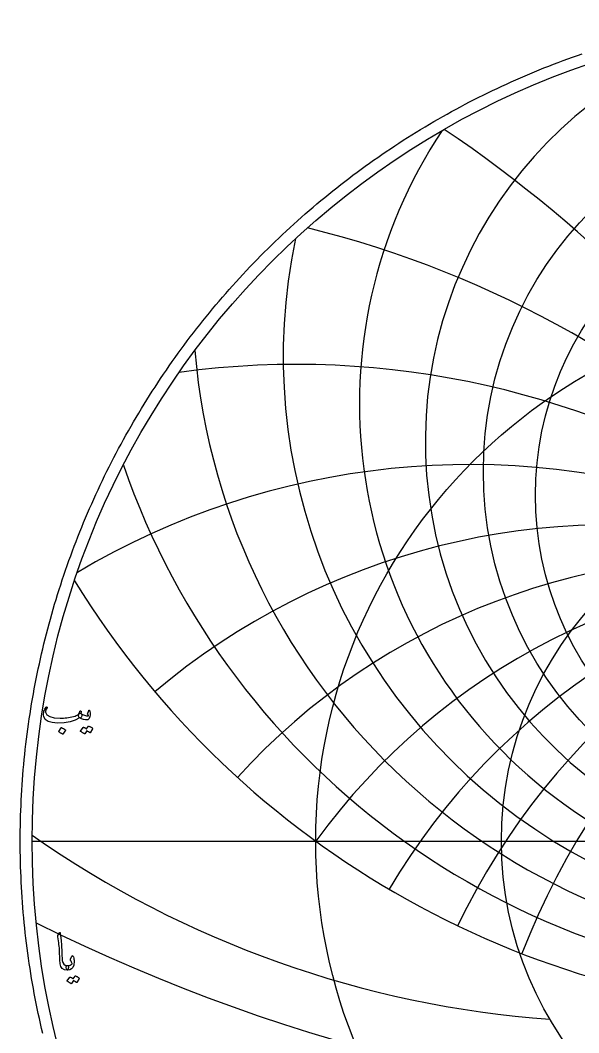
# Model space of a CAD drawing. Header units: millimetres. Extents: x -69 to 69, y -69 to 71.
# Drawn here: x -68.9 to -22.7, y -15.9 to 68 of the extents above; entities that cross this region are included whole.
import ezdxf

# ---------------------------------------------------------------- set-up
doc = ezdxf.new("R2010")
doc.units = ezdxf.units.MM
for name, color, linetype in [('CUT_OUTER', 1, 'Continuous'), ('ENGRAVE', 7, 'Continuous'), ('ENGRAVE_FINE', 8, 'Continuous'), ('TEXT', 5, 'Continuous')]:
    doc.layers.add(name, color=color, linetype=linetype)

msp = doc.modelspace()

# ---------------------------------------------------------------- linework, layer by layer
at = {"layer": 'CUT_OUTER'}
msp.add_lwpolyline([(-67.0672, -15.9274), (-67.1636, -15.5156), (-67.2576, -15.1032), (-67.349, -14.6902), (-67.4379, -14.2767), (-67.5242, -13.8626), (-67.608, -13.4481), (-67.6892, -13.033), (-67.7679, -12.6174), (-67.8441, -12.2013), (-67.9177, -11.7848), (-67.9887, -11.3679), (-68.0572, -10.9505), (-68.1231, -10.5327), (-68.1864, -10.1145), (-68.2472, -9.6959), (-68.3054, -9.277), (-68.361, -8.8577), (-68.4141, -8.4381), (-68.4646, -8.0181), (-68.5125, -7.5979), (-68.5578, -7.1774), (-68.6006, -6.7566), (-68.6407, -6.3355), (-68.6783, -5.9142), (-68.7133, -5.4927), (-68.7457, -5.071), (-68.7755, -4.6491), (-68.8028, -4.227), (-68.8274, -3.8047), (-68.8495, -3.3824), (-68.8689, -2.9598), (-68.8858, -2.5372), (-68.9001, -2.1145), (-68.9117, -1.6917), (-68.9208, -1.2688), (-68.9273, -0.8459), (-68.9312, -0.423), (-68.9325, 0), (-68.9312, 0.423), (-68.9273, 0.8459), (-68.9208, 1.2688), (-68.9117, 1.6917), (-68.9001, 2.1145), (-68.8858, 2.5372), (-68.8689, 2.9598), (-68.8495, 3.3824), (-68.8274, 3.8047), (-68.8028, 4.227), (-68.7755, 4.6491), (-68.7457, 5.071), (-68.7133, 5.4927), (-68.6783, 5.9142), (-68.6407, 6.3355), (-68.6006, 6.7566), (-68.5578, 7.1774), (-68.5125, 7.5979), (-68.4646, 8.0181), (-68.4141, 8.4381), (-68.361, 8.8577), (-68.3054, 9.277), (-68.2472, 9.6959), (-68.1864, 10.1145), (-68.1231, 10.5327), (-68.0572, 10.9505), (-67.9887, 11.3679), (-67.9177, 11.7848), (-67.8441, 12.2013), (-67.7679, 12.6174), (-67.6892, 13.033), (-67.608, 13.4481), (-67.5242, 13.8626), (-67.4379, 14.2767), (-67.349, 14.6902), (-67.2576, 15.1032), (-67.1636, 15.5156), (-67.0672, 15.9274), (-66.9682, 16.3386), (-66.8667, 16.7492), (-66.7626, 17.1592), (-66.6561, 17.5685), (-66.5471, 17.9772), (-66.4355, 18.3852), (-66.3214, 18.7925), (-66.2049, 19.1991), (-66.0858, 19.6049), (-65.9643, 20.01), (-65.8403, 20.4144), (-65.7138, 20.818), (-65.5848, 21.2208), (-65.4534, 21.6229), (-65.3194, 22.0241), (-65.1831, 22.4245), (-65.0443, 22.824), (-64.903, 23.2227), (-64.7593, 23.6205), (-64.6131, 24.0174), (-64.4645, 24.4134), (-64.3135, 24.8085), (-64.1601, 25.2026), (-64.0042, 25.5958), (-63.846, 25.9881), (-63.6853, 26.3793), (-63.5223, 26.7696), (-63.3568, 27.1589), (-63.189, 27.5471), (-63.0188, 27.9343), (-62.8462, 28.3204), (-62.6712, 28.7055), (-62.4939, 29.0895), (-62.3142, 29.4724), (-62.1322, 29.8542), (-61.9479, 30.2349), (-61.7612, 30.6144), (-61.5722, 30.9928), (-61.3809, 31.37), (-61.1872, 31.7461), (-60.9913, 32.1209), (-60.793, 32.4946), (-60.5925, 32.867), (-60.3897, 33.2381), (-60.1846, 33.6081), (-59.9773, 33.9767), (-59.7677, 34.3441), (-59.5558, 34.7102), (-59.3417, 35.0749), (-59.1254, 35.4384), (-58.9068, 35.8005), (-58.686, 36.1613), (-58.4631, 36.5207), (-58.2379, 36.8787), (-58.0105, 37.2354), (-57.7809, 37.5906), (-57.5492, 37.9444), (-57.3153, 38.2968), (-57.0792, 38.6478), (-56.841, 38.9973), (-56.6006, 39.3453), (-56.3582, 39.6919), (-56.1136, 40.037), (-55.8668, 40.3805), (-55.618, 40.7225), (-55.3671, 41.063), (-55.1141, 41.402), (-54.859, 41.7394), (-54.6019, 42.0752), (-54.3427, 42.4095), (-54.0814, 42.7421), (-53.8182, 43.0731), (-53.5529, 43.4025), (-53.2855, 43.7303), (-53.0162, 44.0564), (-52.7449, 44.3809), (-52.4716, 44.7037), (-52.1963, 45.0248), (-51.919, 45.3443), (-51.6398, 45.662), (-51.3587, 45.978), (-51.0756, 46.2922), (-50.7906, 46.6048), (-50.5037, 46.9155), (-50.2149, 47.2245), (-49.9242, 47.5318), (-49.6316, 47.8372), (-49.3371, 48.1408), (-49.0408, 48.4426), (-48.7426, 48.7426), (-48.4426, 49.0408), (-48.1408, 49.3371), (-47.8372, 49.6316), (-47.5318, 49.9242), (-47.2245, 50.2149), (-46.9155, 50.5037), (-46.6048, 50.7906), (-46.2922, 51.0756), (-45.978, 51.3587), (-45.662, 51.6398), (-45.3443, 51.919), (-45.0248, 52.1963), (-44.7037, 52.4716), (-44.3809, 52.7449), (-44.0564, 53.0162), (-43.7303, 53.2855), (-43.4025, 53.5529), (-43.0731, 53.8182), (-42.7421, 54.0814), (-42.4095, 54.3427), (-42.0752, 54.6019), (-41.7394, 54.859), (-41.402, 55.1141), (-41.063, 55.3671), (-40.7225, 55.618), (-40.3805, 55.8668), (-40.037, 56.1136), (-39.6919, 56.3582), (-39.3453, 56.6006), (-38.9973, 56.841), (-38.6478, 57.0792), (-38.2968, 57.3153), (-37.9444, 57.5492), (-37.5906, 57.7809), (-37.2354, 58.0105), (-36.8787, 58.2379), (-36.5207, 58.4631), (-36.1613, 58.686), (-35.8005, 58.9068), (-35.4384, 59.1254), (-35.0749, 59.3417), (-34.7102, 59.5558), (-34.3441, 59.7677), (-33.9767, 59.9773), (-33.6081, 60.1846), (-33.2381, 60.3897), (-32.867, 60.5925), (-32.4946, 60.793), (-32.1209, 60.9913), (-31.7461, 61.1872), (-31.37, 61.3809), (-30.9928, 61.5722), (-30.6144, 61.7612), (-30.2349, 61.9479), (-29.8542, 62.1322), (-29.4724, 62.3142), (-29.0895, 62.4939), (-28.7055, 62.6712), (-28.3204, 62.8462), (-27.9343, 63.0188), (-27.5471, 63.189), (-27.1589, 63.3568), (-26.7696, 63.5223), (-26.3793, 63.6853), (-25.9881, 63.846), (-25.5958, 64.0042), (-25.2026, 64.1601), (-24.8085, 64.3135), (-24.4134, 64.4645), (-24.0174, 64.6131), (-23.6205, 64.7593), (-23.2227, 64.903), (-22.824, 65.0443), (-22.4245, 65.1831)], dxfattribs=at)
at = {"layer": 'ENGRAVE'}
msp.add_lwpolyline([(-67.95, 0), (67.95, 0)], dxfattribs=at)
for centre, radius in [((0, 0), 67.95), ((0, 30.6103), 30.6103), ((0, 28.6292), 26.2982), ((0, 0), 44.4794), ((0, 0), 29.1157)]:
    msp.add_circle(centre, radius, dxfattribs=at)
for centre, radius, start, end in [((0, 33.0806), 35.4116, 104.436571, 75.563429), ((0, 36.1828), 40.8577, 146.343028, 33.656972), ((0, 40.1254), 47.1702, 168.076059, 11.923941), ((0, 45.2239), 54.6783, 184.845211, 355.154789), ((0, 51.9772), 63.8954, 199.041634, 340.958366), ((0, -32.3161), 54.9795, 36, 144), ((0, -32.3161), 54.9795, 36, 144), ((0, 61.2206), 75.6728, 211.615649, 328.384351), ((-18.9129, 70.5838), 85.5464, 235.026154, 265.845624)]:
    msp.add_arc(centre, radius, start, end, dxfattribs=at)
at = {"layer": 'ENGRAVE_FINE'}
for centre, radius, start, end in [((-95.2273, -32.3161), 109.959, 9.951474, 56.069558), ((-95.2273, -32.3161), 109.959, 9.951474, 56.069558), ((-65.522, -32.3161), 85.5329, 13.489072, 76.236453), ((-65.522, -32.3161), 85.5329, 13.489072, 76.236453), ((-46.1333, -32.3161), 71.7706, 17.231004, 97.725349), ((-46.1333, -32.3161), 71.7706, 17.231004, 97.725349), ((-31.7424, -32.3161), 63.4849, 21.249547, 120.755909), ((-31.7424, -32.3161), 63.4849, 21.249547, 120.755909), ((31.7424, -32.3161), 63.4849, 59.244091, 158.750453), ((31.7424, -32.3161), 63.4849, 59.244091, 158.750453), ((-20.0109, -32.3161), 58.508, 25.634518, 130.214249), ((-20.0109, -32.3161), 58.508, 25.634518, 130.214249), ((20.0109, -32.3161), 58.508, 49.785751, 154.365482), ((20.0109, -32.3161), 58.508, 49.785751, 154.365482), ((-9.6944, -32.3161), 55.8276, 30.500929, 137.66478), ((-9.6944, -32.3161), 55.8276, 30.500929, 137.66478), ((9.6944, -32.3161), 55.8276, 42.33522, 149.499071), ((9.6944, -32.3161), 55.8276, 42.33522, 149.499071), ((0, 129.0841), 151.7475, 243.541053, 296.458947)]:
    msp.add_arc(centre, radius, start, end, dxfattribs=at)
at = {"layer": 'TEXT'}
for points in [[(-63.9177, 10.5826), (-63.9135, 10.5805), (-63.9097, 10.5783), (-63.906, 10.5762), (-63.9027, 10.574), (-63.8993, 10.5716), (-63.8957, 10.5687), (-63.8918, 10.5652), (-63.8877, 10.5612), (-63.8531, 10.5205), (-63.8395, 10.4626), (-63.8467, 10.3876), (-63.8748, 10.2954), (-63.9008, 10.2394), (-63.9273, 10.2043), (-63.9544, 10.1901), (-63.982, 10.1968), (-63.9959, 10.2035), (-64.0077, 10.2065), (-64.0174, 10.2057), (-64.0249, 10.2011), (-64.3763, 10.0088), (-64.7964, 9.8732), (-65.2851, 9.7944), (-65.8423, 9.7725), (-66.2929, 9.8111), (-66.6332, 9.9139), (-66.863, 10.0811), (-66.9825, 10.3126), (-67.001, 10.4219), (-67.005, 10.5312), (-66.9946, 10.6405), (-66.9697, 10.7498), (-66.9356, 10.8465), (-66.8936, 10.9352), (-66.8435, 11.0158), (-66.7853, 11.0884), (-66.7743, 11.0975), (-66.7628, 11.1034), (-66.7508, 11.1061), (-66.7382, 11.1056), (-66.7264, 11.1005), (-66.7168, 11.0938), (-66.7092, 11.0855), (-66.7039, 11.0756), (-66.7015, 11.0659), (-66.7028, 11.0541), (-66.7079, 11.0402), (-66.7168, 11.0241), (-66.7789, 10.933), (-66.8196, 10.8441), (-66.8389, 10.7573), (-66.8368, 10.6726), (-66.735, 10.4605), (-66.4981, 10.3083), (-66.1263, 10.2161), (-65.6194, 10.184), (-65.4802, 10.1861), (-65.3413, 10.1926), (-65.2027, 10.2033), (-65.0643, 10.2183), (-64.927, 10.2376), (-64.7916, 10.2611), (-64.658, 10.289), (-64.5264, 10.3211), (-64.3986, 10.3576), (-64.2938, 10.394), (-64.2121, 10.4305), (-64.1535, 10.4669), (-64.1308, 10.4862), (-64.1101, 10.5098), (-64.0912, 10.5376), (-64.0742, 10.5698), (-64.0582, 10.6057), (-64.0425, 10.6448), (-64.0271, 10.6871), (-64.012, 10.7326), (-64.0061, 10.7466), (-63.997, 10.7584), (-63.9847, 10.768), (-63.9691, 10.7755), (-63.9525, 10.7795), (-63.937, 10.7787), (-63.9225, 10.7731), (-63.9091, 10.7627), (-63.8984, 10.7482), (-63.892, 10.7305), (-63.8898, 10.7096), (-63.892, 10.6855)], [(-64.0463, 10.2397), (-64.0929, 10.2839), (-64.117, 10.3394), (-64.1186, 10.4061), (-64.0977, 10.484), (-64.0525, 10.554), (-64.0109, 10.5966), (-63.9732, 10.6118), (-63.9391, 10.5998), (-63.7784, 10.4934), (-63.6176, 10.4187), (-63.4569, 10.3755), (-63.2962, 10.364), (-63.2905, 10.3651), (-63.2865, 10.3683), (-63.2841, 10.3737), (-63.2833, 10.3812), (-63.2873, 10.3954), (-63.2994, 10.4165), (-63.3195, 10.4447), (-63.3476, 10.4797), (-63.353, 10.4905), (-63.3562, 10.5012), (-63.3572, 10.5119), (-63.3562, 10.5226), (-63.2533, 10.8184), (-63.2485, 10.8296), (-63.2426, 10.8377), (-63.2356, 10.8425), (-63.2276, 10.8441), (-63.2195, 10.8428), (-63.2126, 10.8387), (-63.2067, 10.832), (-63.2019, 10.8227), (-63.1697, 10.7265), (-63.1504, 10.6308), (-63.144, 10.5357), (-63.1504, 10.4412), (-63.1713, 10.3236), (-63.1997, 10.2279), (-63.2356, 10.1542), (-63.279, 10.1025), (-63.312, 10.0741), (-63.3422, 10.0532), (-63.3698, 10.0398), (-63.3948, 10.034), (-63.5383, 10.0307), (-63.6948, 10.064), (-63.8641, 10.1336), (-64.0463, 10.2397)], [(-65.5423, 9.391), (-65.5369, 9.3963), (-65.5294, 9.3996), (-65.5198, 9.4006), (-65.508, 9.3996), (-65.4247, 9.3658), (-65.3462, 9.3245), (-65.2725, 9.2758), (-65.2036, 9.2195), (-65.1969, 9.211), (-65.194, 9.2024), (-65.1948, 9.1938), (-65.1993, 9.1852), (-65.4008, 8.8595), (-65.4083, 8.8517), (-65.418, 8.8498), (-65.4297, 8.8538), (-65.4437, 8.8638), (-65.4557, 8.8723), (-65.4748, 8.8852), (-65.5007, 8.9023), (-65.5337, 8.9238), (-65.5741, 8.9495), (-65.6226, 8.9795), (-65.6792, 9.0138), (-65.7437, 9.0524), (-65.7523, 9.0588), (-65.7566, 9.0652), (-65.7566, 9.0716), (-65.7523, 9.0781)], [(-63.2833, 9.511), (-63.2779, 9.5164), (-63.2704, 9.5196), (-63.2608, 9.5207), (-63.249, 9.5196), (-63.2068, 9.5038), (-63.166, 9.4864), (-63.1264, 9.4673), (-63.0883, 9.4467), (-63.0512, 9.4242), (-63.0149, 9.3996), (-62.9794, 9.3728), (-62.9447, 9.3438), (-62.938, 9.335), (-62.935, 9.3256), (-62.9358, 9.3157), (-62.9404, 9.3053), (-63.1461, 8.9795), (-63.1518, 8.9752), (-63.1601, 8.9752), (-63.1711, 8.9795), (-63.1847, 8.9881), (-63.1941, 8.996), (-63.2094, 9.0068), (-63.2305, 9.0206), (-63.2576, 9.0374), (-63.2908, 9.0573), (-63.3305, 9.0808), (-63.3765, 9.1077), (-63.429, 9.1381), (-63.5919, 8.8852), (-63.5994, 8.8774), (-63.6091, 8.8755), (-63.6209, 8.8796), (-63.6348, 8.8895), (-63.6468, 8.898), (-63.6659, 8.9109), (-63.6919, 8.928), (-63.7248, 8.9495), (-63.7653, 8.9752), (-63.8138, 9.0052), (-63.8703, 9.0395), (-63.9348, 9.0781), (-63.9415, 9.0845), (-63.9445, 9.0909), (-63.9437, 9.0974), (-63.9391, 9.1038), (-63.7291, 9.4167), (-63.7237, 9.4221), (-63.7162, 9.4253), (-63.7066, 9.4263), (-63.6948, 9.4253), (-63.6589, 9.4136), (-63.6241, 9.4001), (-63.5903, 9.3847), (-63.5576, 9.3674), (-63.526, 9.3485), (-63.4955, 9.3283), (-63.466, 9.3067), (-63.4376, 9.2838)], [(-65.6817, -7.5949), (-65.6734, -7.582), (-65.6656, -7.5734), (-65.6584, -7.5692), (-65.6517, -7.5692), (-65.6415, -7.5748), (-65.6324, -7.5917), (-65.6244, -7.6198), (-65.6174, -7.6592), (-65.582, -7.9793), (-65.5531, -8.2754), (-65.5306, -8.5473), (-65.5145, -8.7951), (-65.5042, -9.007), (-65.4947, -9.1969), (-65.486, -9.3649), (-65.4781, -9.5109), (-65.4713, -9.635), (-65.4658, -9.737), (-65.4616, -9.8171), (-65.4588, -9.8753), (-65.4208, -10.0494), (-65.3366, -10.1775), (-65.2064, -10.2594), (-65.0302, -10.2953), (-64.9811, -10.3082), (-64.9498, -10.3382), (-64.9361, -10.3854), (-64.9402, -10.4497), (-64.9602, -10.5509), (-64.9819, -10.6233), (-65.0053, -10.6667), (-65.0302, -10.6811), (-65.2782, -10.6484), (-65.461, -10.5504), (-65.5783, -10.387), (-65.6303, -10.1582), (-65.6384, -10.0487), (-65.6458, -9.939), (-65.6524, -9.8291), (-65.6581, -9.7188), (-65.6634, -9.6083), (-65.6683, -9.4975), (-65.673, -9.3865), (-65.6774, -9.2752), (-65.6855, -9.0629), (-65.6967, -8.8717), (-65.7112, -8.7017), (-65.7289, -8.5529), (-65.7498, -8.41), (-65.7739, -8.2577), (-65.8012, -8.096), (-65.8317, -7.9249), (-65.8358, -7.8941), (-65.8349, -7.866), (-65.8293, -7.8405), (-65.8189, -7.8178)], [(-64.773, -9.7767), (-64.653, -9.5109), (-64.6353, -9.4817), (-64.6165, -9.4713), (-64.5967, -9.4796), (-64.5758, -9.5066), (-64.5372, -9.5877), (-64.5072, -9.6722), (-64.4858, -9.7602), (-64.4729, -9.8517), (-64.4689, -9.9472), (-64.474, -10.0473), (-64.4882, -10.1519), (-64.5115, -10.2611), (-64.5825, -10.4448), (-64.6926, -10.5761), (-64.8418, -10.6549), (-65.0302, -10.6811), (-65.0519, -10.6675), (-65.0741, -10.6265), (-65.0969, -10.5582), (-65.1202, -10.4625), (-65.1269, -10.4113), (-65.1255, -10.3693), (-65.1162, -10.3363), (-65.0988, -10.3125), (-65.0848, -10.3034), (-65.0687, -10.2975), (-65.0505, -10.2948), (-65.0302, -10.2953), (-64.9115, -10.2916), (-64.8083, -10.2675), (-64.7207, -10.223), (-64.6487, -10.1582), (-64.6455, -10.1531), (-64.6444, -10.1464), (-64.6455, -10.1381), (-64.6487, -10.1282), (-64.6656, -10.0676), (-64.6905, -10.006), (-64.7234, -9.9433), (-64.7644, -9.8796), (-64.7778, -9.8554), (-64.7837, -9.8303), (-64.7821, -9.804), (-64.773, -9.7767)], [(-64.3915, -11.1655), (-64.3861, -11.1601), (-64.3786, -11.1569), (-64.369, -11.1558), (-64.3572, -11.1569), (-64.315, -11.1727), (-64.2741, -11.1901), (-64.2346, -11.2092), (-64.1965, -11.2298), (-64.1593, -11.2523), (-64.123, -11.2769), (-64.0875, -11.3037), (-64.0529, -11.3327), (-64.0462, -11.3415), (-64.0432, -11.3509), (-64.044, -11.3608), (-64.0486, -11.3712), (-64.2543, -11.697), (-64.2599, -11.7013), (-64.2683, -11.7013), (-64.2792, -11.697), (-64.2929, -11.6884), (-64.3023, -11.6805), (-64.3175, -11.6697), (-64.3387, -11.6559), (-64.3658, -11.6391), (-64.399, -11.6192), (-64.4386, -11.5957), (-64.4847, -11.5688), (-64.5372, -11.5384), (-64.7001, -11.7913), (-64.7076, -11.7991), (-64.7173, -11.801), (-64.729, -11.7969), (-64.743, -11.787), (-64.755, -11.7785), (-64.7741, -11.7656), (-64.8, -11.7485), (-64.833, -11.727), (-64.8734, -11.7013), (-64.9219, -11.6713), (-64.9785, -11.637), (-65.043, -11.5984), (-65.0497, -11.592), (-65.0527, -11.5856), (-65.0519, -11.5791), (-65.0473, -11.5727), (-64.8373, -11.2598), (-64.8319, -11.2544), (-64.8244, -11.2512), (-64.8148, -11.2502), (-64.803, -11.2512), (-64.7671, -11.2629), (-64.7323, -11.2764), (-64.6985, -11.2918), (-64.6658, -11.3091), (-64.6342, -11.328), (-64.6037, -11.3482), (-64.5742, -11.3698), (-64.5458, -11.3927)]]:
    msp.add_lwpolyline(points, close=True, dxfattribs=at)

doc.saveas('drawing.dxf')
